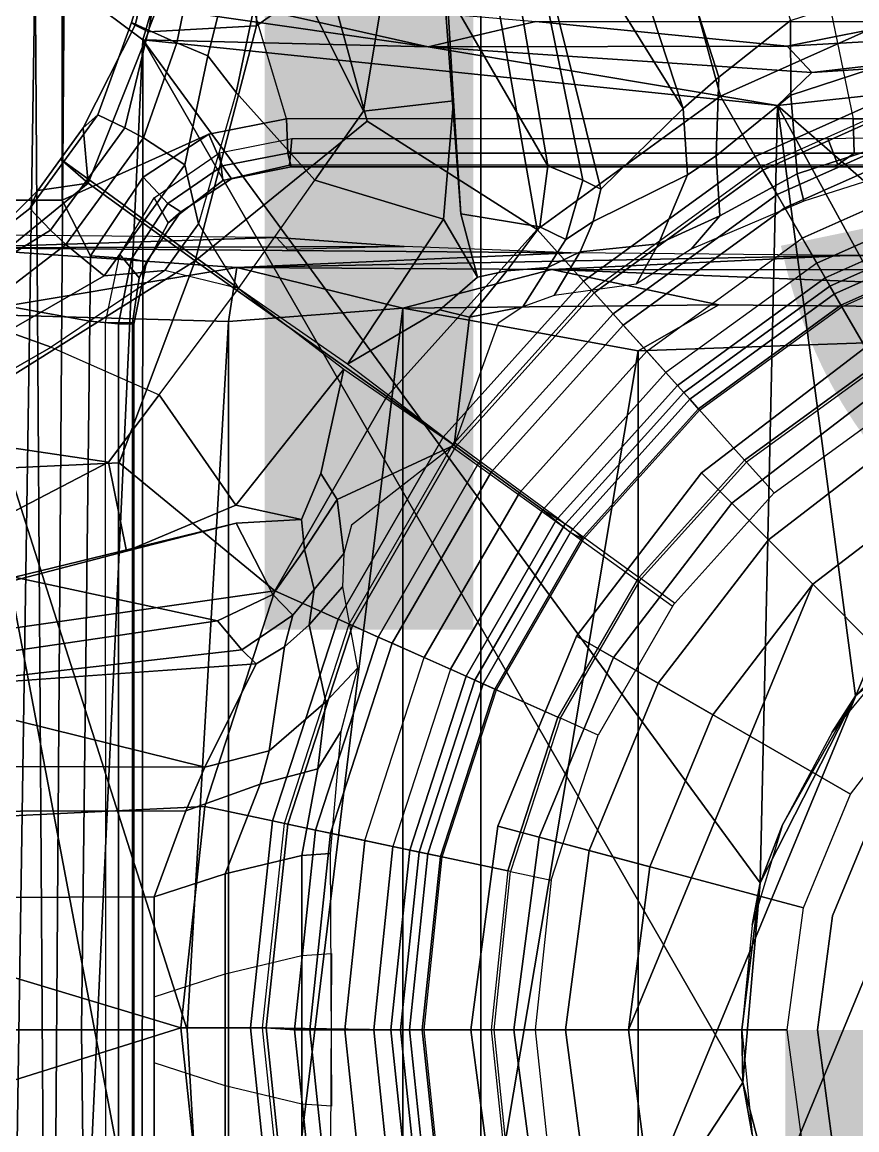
# Model space of a CAD drawing. Header units: inches. Extents: x -15.6 to 12, y -13.7 to 13.7.
# Drawn here: x -1.545 to -0.502, y -0.125 to 1.259 of the extents above; entities that cross this region are included whole.
import ezdxf

# ---------------------------------------------------------------- set-up
doc = ezdxf.new("R2010")
doc.units = ezdxf.units.IN
doc.header["$MEASUREMENT"] = 0
for name, color, linetype in [('SEAT-BASE', 5, 'Continuous'), ('SEAT-CHASSIS', 5, 'Continuous'), ('SEAT-FABRIC', 5, 'Continuous'), ('SEAT-FINISH', 7, 'Continuous'), ('SEAT-FRAME', 5, 'Continuous'), ('SEAT-OTHER', 7, 'Continuous'), ('SEAT-SHAFT', 5, 'Continuous')]:
    doc.layers.add(name, color=color, linetype=linetype)
doc.styles.get("Standard").update_dxf_attribs({"font": 'arial.ttf'})

msp = doc.modelspace()

# ---------------------------------------------------------------- linework, layer by layer
at = {"layer": 'SEAT-BASE'}
for points in [[(-0.719, 1.1512, 4.3018), (-4.1668, 11.6385, 3.2423), (-4.0382, 11.6139, 3.1616), (-0.6744, 1.1905, 4.1832)], [(-3.3384, 9.5727, 3.9879), (-4.1668, 11.6385, 3.2423), (-0.719, 1.1512, 4.3018), (-0.9319, 1.4933, 5.6622)], [(-4.0382, 11.6139, 3.1616), (-3.9113, 11.6394, 3.1096), (-0.5847, 1.2614, 4.119), (-0.6744, 1.1905, 4.1832)], [(-1.2525, 1.2546, 6.5979), (-1.2495, 1.6518, 6.5161), (-1.3237, 1.6176, 6.4607), (-1.3873, 1.247, 6.4886)], [(-1.2495, 1.6518, 6.5161), (-1.2495, 1.6518, 6.5161), (-1.2525, 1.2546, 6.5979), (-1.1641, 1.318, 6.6391)], [(-0.7854, 1.5817, 6.7366), (-0.6725, 1.1665, 6.8397), (-0.4186, 1.2801, 6.8397), (-0.6581, 1.6256, 6.7516)], [(-1.3237, 1.6176, 6.4607), (-1.3587, 1.4464, 6.4353), (-1.4039, 1.2555, 6.449), (-1.3873, 1.247, 6.4886)], [(-1.0184, 1.3041, 6.06), (-1.0187, 1.578, 6.004), (-0.9734, 1.5819, 5.8711), (-0.8883, 1.0796, 6.0105)], [(-0.9016, 1.0001, 6.8397), (-0.6725, 1.1665, 6.8397), (-0.7854, 1.5817, 6.7366), (-0.9812, 1.457, 6.7006)], [(-0.8443, 1.0617, 5.7919), (-0.8883, 1.0796, 6.0105), (-0.9734, 1.5819, 5.8711), (-0.9319, 1.4933, 5.6622)], [(-1.2342, 1.3799, 6.2319), (-1.2395, 1.5603, 6.2066), (-1.0736, 1.4185, 6.2079), (-1.1187, 1.1478, 6.2723)], [(-0.9319, 1.4933, 5.6622), (-0.719, 1.1512, 4.3018), (-0.8221, 1.0503, 5.494), (-0.877, 1.2718, 5.5781)], [(-0.8221, 1.0503, 5.494), (-0.8221, 1.0503, 5.494), (-0.8443, 1.0617, 5.7919), (-0.9319, 1.4933, 5.6622)], [(-1.1641, 1.318, 6.6391), (-1.1141, 1.1353, 6.7098), (-0.9016, 1.0001, 6.8397), (-0.9812, 1.457, 6.7006)], [(-1.4039, 1.2555, 6.449), (-1.3587, 1.4464, 6.4353), (-1.3807, 1.3496, 6.3617), (-1.4088, 1.2586, 6.3883)], [(-1.0061, 1.1609, 6.2525), (-1.1187, 1.1478, 6.2723), (-1.0736, 1.4185, 6.2079), (-1.0179, 1.3573, 6.1793)], [(-1.2777, 1.1714, 6.2534), (-1.3131, 1.2173, 6.2593), (-1.2878, 1.3185, 6.2518), (-1.2342, 1.3799, 6.2319)], [(-1.1795, 1.0618, 6.2849), (-1.2777, 1.1714, 6.2534), (-1.2342, 1.3799, 6.2319), (-1.1187, 1.1478, 6.2723)], [(-0.997, 1.0198, 6.181), (-1.0061, 1.1609, 6.2525), (-1.0179, 1.3573, 6.1793), (-1.0184, 1.3041, 6.06)], [(-1.3874, 1.2492, 6.3212), (-1.4088, 1.2586, 6.3883), (-1.3807, 1.3496, 6.3617), (-1.3524, 1.3412, 6.2976)], [(-1.3874, 1.2492, 6.3212), (-1.3524, 1.3412, 6.2976), (-1.3313, 1.3345, 6.2789), (-1.352, 1.2334, 6.2814)], [(-1.3131, 1.2173, 6.2593), (-1.352, 1.2334, 6.2814), (-1.3313, 1.3345, 6.2789), (-1.2878, 1.3185, 6.2518)], [(-1.1141, 1.1353, 6.7098), (-1.1641, 1.318, 6.6391), (-1.2525, 1.2546, 6.5979), (-1.329, 0.9608, 6.6517)], [(-0.5843, 1.168, 4.1108), (-0.5847, 1.2614, 4.119), (-0.3873, 1.3255, 4.119), (-0.3327, 1.2498, 4.1108)], [(-0.8981, 1.0035, 6.0349), (-0.997, 1.0198, 6.181), (-1.0184, 1.3041, 6.06), (-0.8883, 1.0796, 6.0105)], [(-0.6725, 1.1665, 6.8397), (-0.6291, 1.0913, 6.9828), (-0.3917, 1.1976, 6.9828), (-0.4186, 1.2801, 6.8397)], [(-0.5843, 1.168, 4.1108), (-0.6776, 1.0921, 4.1852), (-0.6744, 1.1905, 4.1832), (-0.5847, 1.2614, 4.119)], [(-1.4508, 1.1435, 6.3664), (-1.469, 1.127, 6.4297), (-1.4039, 1.2555, 6.449), (-1.4088, 1.2586, 6.3883)], [(-1.4629, 1.0581, 6.5226), (-1.3873, 1.247, 6.4886), (-1.4039, 1.2555, 6.449), (-1.469, 1.127, 6.4297)], [(-1.2525, 1.2546, 6.5979), (-1.3873, 1.247, 6.4886), (-1.4629, 1.0581, 6.5226), (-1.329, 0.9608, 6.6517)], [(-1.4508, 1.1435, 6.3664), (-1.4088, 1.2586, 6.3883), (-1.3874, 1.2492, 6.3212), (-1.4169, 1.1272, 6.3048)], [(-1.3938, 1.1145, 6.284), (-1.4169, 1.1272, 6.3048), (-1.3874, 1.2492, 6.3212), (-1.352, 1.2334, 6.2814)], [(-0.2811, 1.1658, 4.0207), (-0.5767, 1.0698, 4.0207), (-0.5843, 1.168, 4.1108), (-0.3327, 1.2498, 4.1108)], [(-1.3938, 1.1145, 6.284), (-1.352, 1.2334, 6.2814), (-1.3131, 1.2173, 6.2593), (-1.342, 1.0809, 6.2618)], [(-1.342, 1.0809, 6.2618), (-1.3131, 1.2173, 6.2593), (-1.2777, 1.1714, 6.2534), (-1.3248, 1.0072, 6.2657)], [(-0.6744, 1.1905, 4.1832), (-0.6776, 1.0921, 4.1852), (-0.7136, 1.0683, 4.2842), (-0.719, 1.1512, 4.3018)], [(-0.6291, 1.0913, 6.9828), (-0.6193, 1.0744, 7.0624), (-0.3857, 1.179, 7.0624), (-0.3917, 1.1976, 6.9828)], [(-0.3351, 1.0314, 1.5256), (-0.5415, 0.9395, 1.5256), (-0.6216, 1.0783, 6.1133), (-0.3871, 1.1832, 6.1133)], [(-0.6016, 1.0437, 8.0765), (-0.3723, 1.1459, 8.0765), (-0.3857, 1.179, 7.0624), (-0.6193, 1.0744, 7.0624)], [(-1.3248, 1.0072, 6.2657), (-1.2751, 0.9265, 6.2906), (-1.1795, 1.0618, 6.2849), (-1.2777, 1.1714, 6.2534)], [(-0.9016, 1.0001, 6.8397), (-0.8435, 0.9355, 6.9828), (-0.6291, 1.0913, 6.9828), (-0.6725, 1.1665, 6.8397)], [(-0.6776, 1.0921, 4.1852), (-0.5843, 1.168, 4.1108), (-0.5767, 1.0698, 4.0207), (-0.6733, 1.0173, 4.0753)], [(-0.5681, 1.0356, 3.9611), (-0.5767, 1.0698, 4.0207), (-0.2811, 1.1658, 4.0207), (-0.2674, 1.1314, 3.9611)], [(-1.1795, 1.0618, 6.2849), (-1.1187, 1.1478, 6.2723), (-1.0061, 1.1609, 6.2525), (-1.0187, 1.0131, 6.2762)], [(-1.0187, 1.0131, 6.2762), (-1.0061, 1.1609, 6.2525), (-0.997, 1.0198, 6.181), (-0.9763, 0.9404, 6.1505)], [(-0.8221, 1.0503, 5.494), (-0.719, 1.1512, 4.3018), (-0.7136, 1.0683, 4.2842), (-0.8316, 1.0099, 5.4975)], [(-1.4974, 1.0879, 6.4297), (-1.469, 1.127, 6.4297), (-1.4508, 1.1435, 6.3664), (-1.4933, 1.085, 6.3664)], [(-1.4508, 1.1435, 6.3664), (-1.4169, 1.1272, 6.3048), (-1.4634, 1.0632, 6.3048), (-1.4933, 1.085, 6.3664)], [(-1.0894, 0.7915, 6.8397), (-0.9016, 1.0001, 6.8397), (-1.1141, 1.1353, 6.7098), (-1.329, 0.9608, 6.6517)], [(-0.6016, 1.0437, 8.0765), (-0.592, 1.0271, 8.1196), (-0.3664, 1.1276, 8.1196), (-0.3723, 1.1459, 8.0765)], [(-1.4629, 1.0581, 6.5226), (-1.469, 1.127, 6.4297), (-1.4974, 1.0879, 6.4297), (-1.4629, 1.0581, 6.5226)], [(-1.4634, 1.0632, 6.3048), (-1.4169, 1.1272, 6.3048), (-1.3938, 1.1145, 6.284), (-1.4422, 1.0478, 6.284)], [(-0.592, 1.0271, 8.1196), (-0.5702, 0.9892, 8.1372), (-0.3529, 1.086, 8.1372), (-0.3664, 1.1276, 8.1196)], [(-1.3938, 1.1145, 6.284), (-1.342, 1.0809, 6.2618), (-1.3924, 1.0116, 6.2618), (-1.4422, 1.0478, 6.284)], [(-1.4933, 1.085, 6.3664), (-1.5358, 1.0265, 6.3664), (-1.5258, 1.0488, 6.4297), (-1.4974, 1.0879, 6.4297)], [(-1.4933, 1.085, 6.3664), (-1.4634, 1.0632, 6.3048), (-1.5098, 0.9993, 6.3048), (-1.5358, 1.0265, 6.3664)], [(-1.4629, 1.0581, 6.5226), (-1.4974, 1.0879, 6.4297), (-1.5258, 1.0488, 6.4297), (-1.4629, 1.0581, 6.5226)], [(-1.3924, 1.0116, 6.2618), (-1.342, 1.0809, 6.2618), (-1.3248, 1.0072, 6.2657), (-1.346, 0.9779, 6.2657)], [(-0.8435, 0.9355, 6.9828), (-0.8304, 0.921, 7.0624), (-0.6193, 1.0744, 7.0624), (-0.6291, 1.0913, 6.9828)], [(-0.7499, 0.9822, 4.2595), (-0.7136, 1.0683, 4.2842), (-0.6776, 1.0921, 4.1852), (-0.6733, 1.0173, 4.0753)], [(-0.5702, 0.9892, 8.1372), (-0.5521, 0.958, 8.1372), (-0.3417, 1.0517, 8.1372), (-0.3529, 1.086, 8.1372)], [(-0.8981, 1.0035, 6.0349), (-0.8883, 1.0796, 6.0105), (-0.8443, 1.0617, 5.7919), (-0.8658, 0.9877, 5.8523)], [(-0.8479, 0.972, 5.4814), (-0.8316, 1.0099, 5.4975), (-0.7136, 1.0683, 4.2842), (-0.7499, 0.9822, 4.2595)], [(-0.6216, 1.0783, 6.1133), (-0.5415, 0.9395, 1.5256), (-0.7262, 0.8053, 1.5256), (-0.8334, 0.9243, 6.1133)], [(-0.8304, 0.921, 7.0624), (-0.8067, 0.8947, 8.0765), (-0.6016, 1.0437, 8.0765), (-0.6193, 1.0744, 7.0624)], [(-0.5681, 1.0356, 3.9611), (-0.709, 0.9757, 4.0743), (-0.6733, 1.0173, 4.0753), (-0.5767, 1.0698, 4.0207)], [(-1.5258, 1.0488, 6.4297), (-1.6279, 0.9472, 6.449), (-1.6147, 0.9341, 6.4886), (-1.4629, 1.0581, 6.5226)], [(-1.329, 0.9608, 6.6517), (-1.4629, 1.0581, 6.5226), (-1.6147, 0.9341, 6.4886), (-1.5802, 0.8035, 6.5979)], [(-1.4422, 1.0478, 6.284), (-1.4906, 0.9812, 6.284), (-1.5098, 0.9993, 6.3048), (-1.4634, 1.0632, 6.3048)], [(-1.1385, 0.832, 6.3003), (-1.2751, 0.9265, 6.2906), (-1.1795, 1.0618, 6.2849), (-1.0187, 1.0131, 6.2762)], [(-0.8221, 1.0503, 5.494), (-0.8316, 1.0099, 5.4975), (-0.8658, 0.9877, 5.8523), (-0.8443, 1.0617, 5.7919)], [(-1.6324, 0.951, 6.3883), (-1.6279, 0.9472, 6.449), (-1.5258, 1.0488, 6.4297), (-1.5358, 1.0265, 6.3664)], [(-1.4422, 1.0478, 6.284), (-1.3924, 1.0116, 6.2618), (-1.4427, 0.9423, 6.2618), (-1.4906, 0.9812, 6.284)], [(-0.8067, 0.8947, 8.0765), (-0.7939, 0.8805, 8.1196), (-0.592, 1.0271, 8.1196), (-0.6016, 1.0437, 8.0765)], [(-0.3417, 1.0517, 8.1372), (-0.5521, 0.958, 8.1372), (-0.5299, 0.9195, 8.1188), (-0.328, 1.0094, 8.1188)], [(-1.5098, 0.9993, 6.3048), (-1.6168, 0.9335, 6.3212), (-1.6324, 0.951, 6.3883), (-1.5358, 1.0265, 6.3664)], [(-0.7939, 0.8805, 8.1196), (-0.7646, 0.8479, 8.1372), (-0.5702, 0.9892, 8.1372), (-0.592, 1.0271, 8.1196)], [(-0.3351, 1.0314, 1.5256), (-0.3314, 1.02, 1.4987), (-0.5355, 0.9291, 1.4987), (-0.5415, 0.9395, 1.5256)], [(-1.346, 0.9779, 6.2657), (-1.3672, 0.9487, 6.2657), (-1.4427, 0.9423, 6.2618), (-1.3924, 1.0116, 6.2618)], [(-1.1385, 0.832, 6.3003), (-1.0187, 1.0131, 6.2762), (-0.9763, 0.9404, 6.1505), (-1.0233, 0.8996, 6.1935)], [(-0.997, 1.0198, 6.181), (-0.8981, 1.0035, 6.0349), (-0.9394, 0.9486, 6.0887), (-0.9763, 0.9404, 6.1505)], [(-0.6733, 1.0173, 4.0753), (-0.709, 0.9757, 4.0743), (-0.7777, 0.9316, 4.2123), (-0.7499, 0.9822, 4.2595)], [(-0.3314, 1.02, 1.4987), (-0.323, 0.994, 1.4876), (-0.5218, 0.9054, 1.4876), (-0.5355, 0.9291, 1.4987)], [(-1.5909, 0.9047, 6.2814), (-1.6168, 0.9335, 6.3212), (-1.5098, 0.9993, 6.3048), (-1.4906, 0.9812, 6.284)], [(-1.3248, 1.0072, 6.2657), (-1.3248, 1.0072, 6.2657), (-1.2751, 0.9265, 6.2906), (-1.346, 0.9779, 6.2657)], [(-1.0894, 0.7915, 6.8397), (-1.0192, 0.7405, 6.9828), (-0.8435, 0.9355, 6.9828), (-0.9016, 1.0001, 6.8397)], [(-0.8883, 0.9525, 5.8813), (-0.9394, 0.9486, 6.0887), (-0.8981, 1.0035, 6.0349), (-0.8658, 0.9877, 5.8523)], [(-0.8658, 0.9877, 5.8523), (-0.8316, 1.0099, 5.4975), (-0.8479, 0.972, 5.4814), (-0.8883, 0.9525, 5.8813)], [(-0.328, 1.0094, 8.1188), (-0.5299, 0.9195, 8.1188), (-0.5206, 0.9035, 8.0743), (-0.3223, 0.9918, 8.0743)], [(-0.7405, 0.8212, 8.1372), (-0.7646, 0.8479, 8.1372), (-0.5702, 0.9892, 8.1372), (-0.5521, 0.958, 8.1372)], [(-0.4787, 0.8308, 1.4876), (-0.5218, 0.9054, 1.4876), (-0.323, 0.994, 1.4876), (-0.2963, 0.912, 1.4876)], [(-1.4427, 0.9423, 6.2618), (-1.5635, 0.8727, 6.2593), (-1.5909, 0.9047, 6.2814), (-1.4906, 0.9812, 6.284)], [(-1.346, 0.9779, 6.2657), (-1.2751, 0.9265, 6.2906), (-1.3672, 0.9487, 6.2657)], [(-0.8479, 0.972, 5.4814), (-0.8803, 0.9177, 5.6198), (-0.9193, 0.9034, 5.9592), (-0.8883, 0.9525, 5.8813)], [(-0.7777, 0.9316, 4.2123), (-0.8803, 0.9177, 5.6198), (-0.8479, 0.972, 5.4814), (-0.7499, 0.9822, 4.2595)], [(-1.329, 0.9608, 6.6517), (-1.5802, 0.8035, 6.5979), (-1.6132, 0.6999, 6.6391), (-1.424, 0.7087, 6.7098)], [(-1.329, 0.9608, 6.6517), (-1.424, 0.7087, 6.7098), (-1.2297, 0.5484, 6.8397), (-1.0894, 0.7915, 6.8397)], [(-0.5521, 0.958, 8.1372), (-0.7405, 0.8212, 8.1372), (-0.7107, 0.7881, 8.1188), (-0.5299, 0.9195, 8.1188)], [(-1.3672, 0.9487, 6.2657), (-1.5089, 0.8532, 6.2534), (-1.5635, 0.8727, 6.2593), (-1.4427, 0.9423, 6.2618)], [(-1.5089, 0.8532, 6.2534), (-1.3743, 0.7936, 6.2849), (-1.2751, 0.9265, 6.2906), (-1.3672, 0.9487, 6.2657)], [(-0.9763, 0.9404, 6.1505), (-0.9394, 0.9486, 6.0887), (-0.986, 0.8905, 6.1233), (-1.0233, 0.8996, 6.1935)], [(-0.986, 0.8905, 6.1233), (-0.9394, 0.9486, 6.0887), (-0.8883, 0.9525, 5.8813), (-0.9193, 0.9034, 5.9592)], [(-1.0192, 0.7405, 6.9828), (-1.0034, 0.729, 7.0624), (-0.8304, 0.921, 7.0624), (-0.8435, 0.9355, 6.9828)], [(-0.5415, 0.9395, 1.5256), (-0.5355, 0.9291, 1.4987), (-0.7182, 0.7964, 1.4987), (-0.7262, 0.8053, 1.5256)], [(-0.5355, 0.9291, 1.4987), (-0.5218, 0.9054, 1.4876), (-0.6999, 0.776, 1.4876), (-0.7182, 0.7964, 1.4987)], [(-1.2783, 0.6558, 6.2762), (-1.3743, 0.7936, 6.2849), (-1.2751, 0.9265, 6.2906), (-1.1431, 0.8257, 6.3003)], [(-0.7262, 0.8053, 1.5256), (-0.879, 0.6356, 1.5256), (-1.0091, 0.7291, 6.1133), (-0.8334, 0.9243, 6.1133)], [(-0.9747, 0.7082, 8.0765), (-0.8067, 0.8947, 8.0765), (-0.8304, 0.921, 7.0624), (-1.0034, 0.729, 7.0624)], [(-0.5299, 0.9195, 8.1188), (-0.7107, 0.7881, 8.1188), (-0.6984, 0.7744, 8.0743), (-0.5206, 0.9035, 8.0743)], [(-1.0054, 0.7304, 6.06), (-0.986, 0.8905, 6.1233), (-0.9193, 0.9034, 5.9592), (-0.9501, 0.8832, 6.0185)], [(-0.6999, 0.776, 1.4876), (-0.5218, 0.9054, 1.4876), (-0.4787, 0.8308, 1.4876), (-0.6422, 0.712, 1.4876)], [(-1.1385, 0.832, 6.3003), (-1.0233, 0.8996, 6.1935), (-0.986, 0.8905, 6.1233), (-1.0054, 0.7304, 6.06)], [(-0.9747, 0.7082, 8.0765), (-0.9592, 0.6969, 8.1196), (-0.7939, 0.8805, 8.1196), (-0.8067, 0.8947, 8.0765)], [(-1.6937, 0.7473, 6.2319), (-1.6519, 0.8174, 6.2518), (-1.5635, 0.8727, 6.2593), (-1.5089, 0.8532, 6.2534)], [(-0.9592, 0.6969, 8.1196), (-0.9238, 0.6712, 8.1372), (-0.7646, 0.8479, 8.1372), (-0.7939, 0.8805, 8.1196)], [(-1.4373, 0.7092, 6.2723), (-1.6937, 0.7473, 6.2319), (-1.5089, 0.8532, 6.2534), (-1.3743, 0.7936, 6.2849)], [(-0.9238, 0.6712, 8.1372), (-0.8946, 0.65, 8.1372), (-0.7405, 0.8212, 8.1372), (-0.7646, 0.8479, 8.1372)], [(-0.4787, 0.8308, 1.4876), (-0.477, 0.8278, 1.6884), (-0.6399, 0.7094, 1.6884), (-0.6422, 0.712, 1.4876)], [(-1.1718, 0.6952, 6.1935), (-1.1961, 0.6379, 6.1505), (-1.2783, 0.6558, 6.2762), (-1.1431, 0.8257, 6.3003)], [(-1.0054, 0.7304, 6.06), (-1.1516, 0.6626, 6.1233), (-1.1718, 0.6952, 6.1935), (-1.1431, 0.8257, 6.3003)], [(-0.7405, 0.8212, 8.1372), (-0.8946, 0.65, 8.1372), (-0.8603, 0.622, 8.1188), (-0.7107, 0.7881, 8.1188)], [(-0.6399, 0.7094, 1.6884), (-0.6054, 0.6711, 1.6884), (-0.4512, 0.7831, 1.6884), (-0.477, 0.8278, 1.6884)], [(-0.7262, 0.8053, 1.5256), (-0.7182, 0.7964, 1.4987), (-0.8693, 0.6285, 1.4987), (-0.879, 0.6356, 1.5256)], [(-1.2783, 0.6558, 6.2762), (-1.415, 0.5981, 6.2525), (-1.4373, 0.7092, 6.2723), (-1.3743, 0.7936, 6.2849)], [(-1.2297, 0.5484, 6.8397), (-1.1504, 0.5131, 6.9828), (-1.0192, 0.7405, 6.9828), (-1.0894, 0.7915, 6.8397)], [(-0.7182, 0.7964, 1.4987), (-0.6999, 0.776, 1.4876), (-0.8472, 0.6124, 1.4876), (-0.8693, 0.6285, 1.4987)], [(-0.7107, 0.7881, 8.1188), (-0.8603, 0.622, 8.1188), (-0.8437, 0.613, 8.0743), (-0.6984, 0.7744, 8.0743)], [(-0.7775, 0.5618, 1.4876), (-0.8472, 0.6124, 1.4876), (-0.6999, 0.776, 1.4876), (-0.6422, 0.712, 1.4876)], [(-1.4373, 0.7092, 6.2723), (-1.6808, 0.5828, 6.2079), (-1.867, 0.6967, 6.2066), (-1.6937, 0.7473, 6.2319)], [(-1.1504, 0.5131, 6.9828), (-1.1326, 0.5052, 7.0624), (-1.0034, 0.729, 7.0624), (-1.0192, 0.7405, 6.9828)], [(-1.1366, 0.507, 6.1133), (-1.0052, 0.7344, 6.1133), (-0.8761, 0.6396, 1.5256), (-0.9903, 0.4418, 1.5256)], [(-1.1336, 0.6306, 6.0185), (-1.1432, 0.5951, 5.9592), (-1.1516, 0.6626, 6.1233), (-1.0054, 0.7304, 6.06)], [(-1.0034, 0.729, 7.0624), (-1.1326, 0.5052, 7.0624), (-1.1002, 0.4908, 8.0765), (-0.9747, 0.7082, 8.0765)], [(-1.6889, 0.483, 6.7006), (-1.2297, 0.5484, 6.8397), (-1.424, 0.7087, 6.7098), (-1.6132, 0.6999, 6.6391)], [(-1.6054, 0.5487, 6.1793), (-1.6808, 0.5828, 6.2079), (-1.4373, 0.7092, 6.2723), (-1.415, 0.5981, 6.2525)], [(-1.1002, 0.4908, 8.0765), (-1.0827, 0.483, 8.1196), (-0.9592, 0.6969, 8.1196), (-0.9747, 0.7082, 8.0765)], [(-0.6399, 0.7094, 1.6884), (-0.6422, 0.712, 1.4876), (-0.7775, 0.5618, 1.4876), (-0.7747, 0.5597, 1.6884)], [(-0.7329, 0.5294, 1.6884), (-0.7747, 0.5597, 1.6884), (-0.6399, 0.7094, 1.6884), (-0.6054, 0.6711, 1.6884)], [(-1.1718, 0.6952, 6.1935), (-1.1516, 0.6626, 6.1233), (-1.1924, 0.6003, 6.0887), (-1.1961, 0.6379, 6.1505)], [(-1.0827, 0.483, 8.1196), (-1.0427, 0.4652, 8.1372), (-0.9238, 0.6712, 8.1372), (-0.9592, 0.6969, 8.1196)], [(-1.0427, 0.4652, 8.1372), (-1.0098, 0.4505, 8.1372), (-0.8946, 0.65, 8.1372), (-0.9238, 0.6712, 8.1372)], [(-1.1961, 0.6379, 6.1505), (-1.278, 0.6331, 6.181), (-1.415, 0.5981, 6.2525), (-1.2783, 0.6558, 6.2762)], [(-1.1432, 0.5951, 5.9592), (-1.1804, 0.5504, 5.8813), (-1.1924, 0.6003, 6.0887), (-1.1516, 0.6626, 6.1233)], [(-1.1961, 0.6379, 6.1505), (-1.1924, 0.6003, 6.0887), (-1.2319, 0.5441, 6.0349), (-1.278, 0.6331, 6.181)], [(-0.9691, 0.4324, 8.1188), (-0.8574, 0.626, 8.1188), (-0.8946, 0.65, 8.1372), (-1.0098, 0.4505, 8.1372)], [(-0.8761, 0.6396, 1.5256), (-0.8664, 0.6325, 1.4987), (-0.9793, 0.4369, 1.4987), (-0.9903, 0.4418, 1.5256)], [(-1.5549, 0.5656, 6.06), (-1.6054, 0.5487, 6.1793), (-1.415, 0.5981, 6.2525), (-1.278, 0.6331, 6.181)], [(-1.3013, 0.5112, 6.0105), (-1.5549, 0.5656, 6.06), (-1.278, 0.6331, 6.181), (-1.2319, 0.5441, 6.0349)], [(-0.8664, 0.6325, 1.4987), (-0.8443, 0.6165, 1.4876), (-0.9543, 0.4258, 1.4876), (-0.9793, 0.4369, 1.4987)], [(-0.9523, 0.4249, 8.0743), (-0.8437, 0.613, 8.0743), (-0.8574, 0.626, 8.1188), (-0.9691, 0.4324, 8.1188)], [(-0.8756, 0.3908, 1.4876), (-0.9543, 0.4258, 1.4876), (-0.8443, 0.6165, 1.4876), (-0.7746, 0.5658, 1.4876)], [(-1.2069, 0.5182, 5.8523), (-1.2319, 0.5441, 6.0349), (-1.1924, 0.6003, 6.0887), (-1.1804, 0.5504, 5.8813)], [(-1.1804, 0.5504, 5.8813), (-1.1432, 0.5951, 5.9592), (-1.1448, 0.5536, 5.6198), (-1.1864, 0.5061, 5.4814)], [(-1.3013, 0.5112, 6.0105), (-1.8053, 0.437, 5.8711), (-1.8155, 0.4813, 6.004), (-1.5549, 0.5656, 6.06)], [(-0.7717, 0.5638, 1.6884), (-0.7746, 0.5658, 1.4876), (-0.8756, 0.3908, 1.4876), (-0.8724, 0.3894, 1.6884)], [(-0.8253, 0.3684, 1.6884), (-0.8724, 0.3894, 1.6884), (-0.7717, 0.5638, 1.6884), (-0.73, 0.5335, 1.6884)], [(-1.6889, 0.483, 6.7006), (-1.7469, 0.2582, 6.7366), (-1.3172, 0.2791, 6.8397), (-1.2297, 0.5484, 6.8397)], [(-1.3172, 0.2791, 6.8397), (-1.2323, 0.2611, 6.9828), (-1.1504, 0.5131, 6.9828), (-1.2297, 0.5484, 6.8397)], [(-1.2069, 0.5182, 5.8523), (-1.2706, 0.4749, 5.7919), (-1.3013, 0.5112, 6.0105), (-1.2319, 0.5441, 6.0349)], [(-1.1804, 0.5504, 5.8813), (-1.1864, 0.5061, 5.4814), (-1.2174, 0.4788, 5.4975), (-1.2069, 0.5182, 5.8523)], [(-1.1658, 0.4097, 4.2595), (-1.1864, 0.5061, 5.4814), (-1.1448, 0.5536, 5.6198), (-1.1263, 0.4518, 4.2123)], [(-1.2706, 0.4749, 5.7919), (-1.2069, 0.5182, 5.8523), (-1.2174, 0.4788, 5.4975), (-1.2529, 0.4573, 5.494)], [(-1.2323, 0.2611, 6.9828), (-1.2132, 0.257, 7.0624), (-1.1326, 0.5052, 7.0624), (-1.1504, 0.5131, 6.9828)], [(-1.7082, 0.4248, 5.6622), (-1.8053, 0.437, 5.8711), (-1.3013, 0.5112, 6.0105), (-1.2706, 0.4749, 5.7919)], [(-1.1658, 0.4097, 4.2595), (-1.2365, 0.3486, 4.2842), (-1.2174, 0.4788, 5.4975), (-1.1864, 0.5061, 5.4814)], [(-1.1366, 0.507, 6.1133), (-0.9903, 0.4418, 1.5256), (-1.0608, 0.2246, 1.5256), (-1.2175, 0.2579, 6.1133)], [(-1.2132, 0.257, 7.0624), (-1.1786, 0.2497, 8.0765), (-1.1002, 0.4908, 8.0765), (-1.1326, 0.5052, 7.0624)], [(-1.1786, 0.2497, 8.0765), (-1.1598, 0.2457, 8.1196), (-1.0827, 0.483, 8.1196), (-1.1002, 0.4908, 8.0765)], [(-1.7082, 0.4248, 5.6622), (-1.2706, 0.4749, 5.7919), (-1.2529, 0.4573, 5.494)], [(-1.2174, 0.4788, 5.4975), (-1.2365, 0.3486, 4.2842), (-1.317, 0.3281, 4.3018), (-1.2529, 0.4573, 5.494)], [(-1.1598, 0.2457, 8.1196), (-1.117, 0.2366, 8.1372), (-1.0427, 0.4652, 8.1372), (-1.0827, 0.483, 8.1196)], [(-1.4806, 0.441, 5.5781), (-1.2529, 0.4573, 5.494), (-1.317, 0.3281, 4.3018), (-1.7082, 0.4248, 5.6622)], [(-1.0818, 0.2291, 8.1372), (-1.117, 0.2366, 8.1372), (-1.0427, 0.4652, 8.1372), (-1.0098, 0.4505, 8.1372)], [(-1.1658, 0.4097, 4.2595), (-1.1263, 0.4518, 4.2123), (-1.1471, 0.3727, 4.0743), (-1.1756, 0.326, 4.0753)], [(-1.0382, 0.2198, 8.1188), (-0.9691, 0.4324, 8.1188), (-1.0098, 0.4505, 8.1372), (-1.0818, 0.2291, 8.1372)], [(-0.9903, 0.4418, 1.5256), (-0.9793, 0.4369, 1.4987), (-1.0491, 0.2221, 1.4987), (-1.0608, 0.2246, 1.5256)], [(-0.9793, 0.4369, 1.4987), (-0.9543, 0.4258, 1.4876), (-1.0224, 0.2164, 1.4876), (-1.0491, 0.2221, 1.4987)], [(-1.0201, 0.216, 8.0743), (-0.9523, 0.4249, 8.0743), (-0.9691, 0.4324, 8.1188), (-1.0382, 0.2198, 8.1188)], [(-1.7082, 0.4248, 5.6622), (-1.317, 0.3281, 4.3018), (-12.3565, 0.3663, 3.2423), (-10.1358, 0.2169, 3.9879)], [(-0.8756, 0.3908, 1.4876), (-0.9381, 0.1985, 1.4876), (-1.0224, 0.2164, 1.4876), (-0.9543, 0.4258, 1.4876)], [(-1.1756, 0.326, 4.0753), (-1.248, 0.3069, 4.1852), (-1.2365, 0.3486, 4.2842), (-1.1658, 0.4097, 4.2595)], [(-0.8756, 0.3908, 1.4876), (-0.8724, 0.3894, 1.6884), (-0.9347, 0.1978, 1.6884), (-0.9381, 0.1985, 1.4876)], [(-0.9347, 0.1978, 1.6884), (-0.8842, 0.1871, 1.6884), (-0.8253, 0.3684, 1.6884), (-0.8724, 0.3894, 1.6884)], [(-1.3406, 0.2735, 4.1832), (-12.2933, 0.2517, 3.1616), (-12.3565, 0.3663, 3.2423), (-1.317, 0.3281, 4.3018)], [(-1.1956, 0.2179, 4.0207), (-1.1756, 0.326, 4.0753), (-1.1471, 0.3727, 4.0743), (-1.1605, 0.2203, 3.9611)], [(-1.317, 0.3281, 4.3018), (-1.2365, 0.3486, 4.2842), (-1.248, 0.3069, 4.1852), (-1.3406, 0.2735, 4.1832)], [(-1.1756, 0.326, 4.0753), (-1.1956, 0.2179, 4.0207), (-1.2914, 0.1948, 4.1108), (-1.248, 0.3069, 4.1852)], [(-1.3803, 0.1663, 4.119), (-1.3406, 0.2735, 4.1832), (-1.248, 0.3069, 4.1852), (-1.2914, 0.1948, 4.1108)], [(-1.7494, 0.1236, 6.7516), (-1.3468, 0.0025, 6.8397), (-1.3172, 0.2791, 6.8397), (-1.7469, 0.2582, 6.7366)], [(-1.3468, 0.0025, 6.8397), (-1.26, 0.0025, 6.9828), (-1.2323, 0.2611, 6.9828), (-1.3172, 0.2791, 6.8397)], [(-1.3406, 0.2735, 4.1832), (-1.3803, 0.1663, 4.119), (-12.2783, 0.1231, 3.1096), (-12.2933, 0.2517, 3.1616)], [(-1.26, 0.0025, 6.9828), (-1.2405, 0.0025, 7.0624), (-1.2132, 0.257, 7.0624), (-1.2323, 0.2611, 6.9828)], [(-1.2449, 0.0025, 6.1133), (-1.2175, 0.2579, 6.1133), (-1.0608, 0.2246, 1.5256), (-1.0845, 0, 1.5256)], [(-1.2132, 0.257, 7.0624), (-1.2405, 0.0025, 7.0624), (-1.2048, 0, 8.0765), (-1.1786, 0.2497, 8.0765)], [(-1.2048, 0, 8.0765), (-1.1856, 0, 8.1196), (-1.1598, 0.2457, 8.1196), (-1.1786, 0.2497, 8.0765)], [(-1.1856, 0, 8.1196), (-1.1419, 0, 8.1372), (-1.117, 0.2366, 8.1372), (-1.1598, 0.2457, 8.1196)], [(-1.1419, 0, 8.1372), (-1.1058, 0, 8.1372), (-1.0818, 0.2291, 8.1372), (-1.117, 0.2366, 8.1372)], [(-1.0613, 0, 8.1188), (-1.0382, 0.2198, 8.1188), (-1.0818, 0.2291, 8.1372), (-1.1058, 0, 8.1372)], [(-1.0608, 0.2246, 1.5256), (-1.0491, 0.2221, 1.4987), (-1.0725, 0, 1.4987), (-1.0845, 0, 1.5256)], [(-1.0491, 0.2221, 1.4987), (-1.0224, 0.2164, 1.4876), (-1.0451, 0, 1.4876), (-1.0725, 0, 1.4987)], [(-1.2914, -0.0698, 4.1108), (-1.2914, 0.1948, 4.1108), (-1.1956, 0.2179, 4.0207), (-1.1956, -0.0929, 4.0207)], [(-1.1587, -0.0953, 3.9611), (-1.1956, -0.0929, 4.0207), (-1.1956, 0.2179, 4.0207), (-1.1605, 0.2203, 3.9611)], [(-1.0428, 0, 8.0743), (-1.0201, 0.216, 8.0743), (-1.0382, 0.2198, 8.1188), (-1.0613, 0, 8.1188)], [(-0.959, 0, 1.4876), (-1.0451, 0, 1.4876), (-1.0224, 0.2164, 1.4876), (-0.9381, 0.1985, 1.4876)], [(-1.2914, -0.0698, 4.1108), (-1.3803, -0.0413, 4.119), (-1.3803, 0.1663, 4.119), (-1.2914, 0.1948, 4.1108)], [(-0.9347, 0.1978, 1.6884), (-0.9381, 0.1985, 1.4876), (-0.959, 0, 1.4876), (-0.9555, 0, 1.6884)], [(-0.9039, 0, 1.6884), (-0.9555, 0, 1.6884), (-0.9347, 0.1978, 1.6884), (-0.8842, 0.1871, 1.6884)], [(-1.3803, 0, 4.119), (-12.2832, 0, 3.0957), (-12.2783, 0.1231, 3.1096), (-1.3803, 0.1663, 4.119)], [(-1.3468, 0.0025, 6.8397), (-1.7494, 0.1236, 6.7516), (-1.7494, -0.1236, 6.7516), (-1.3468, 0.0025, 6.8397)], [(-1.1956, 0.0929, 4.0207), (-1.1956, -0.2179, 4.0207), (-1.2914, -0.1948, 4.1108), (-1.2914, 0.0698, 4.1108)], [(-1.1605, -0.2203, 3.9611), (-1.1956, -0.2179, 4.0207), (-1.1956, 0.0929, 4.0207), (-1.1587, 0.0953, 3.9611)], [(-1.2914, -0.1948, 4.1108), (-1.3803, -0.1663, 4.119), (-1.3803, 0.0413, 4.119), (-1.2914, 0.0698, 4.1108)], [(-1.3803, -0.1663, 4.119), (-12.2783, -0.1231, 3.1096), (-12.2832, 0, 3.0957), (-1.3803, 0, 4.119)], [(-1.7469, -0.2582, 6.7366), (-1.3172, -0.2791, 6.8397), (-1.3468, 0.0025, 6.8397), (-1.7494, -0.1236, 6.7516)], [(-1.3172, -0.2791, 6.8397), (-1.2323, -0.2611, 6.9828), (-1.26, 0.0025, 6.9828), (-1.3468, 0.0025, 6.8397)], [(-1.2323, -0.2611, 6.9828), (-1.2132, -0.257, 7.0624), (-1.2405, 0.0025, 7.0624), (-1.26, 0.0025, 6.9828)], [(-1.0845, 0, 1.5256), (-1.0608, -0.2246, 1.5256), (-1.2175, -0.2579, 6.1133), (-1.2449, 0.0025, 6.1133)], [(-1.1786, -0.2497, 8.0765), (-1.2048, 0, 8.0765), (-1.2405, 0.0025, 7.0624), (-1.2132, -0.257, 7.0624)], [(-1.1598, -0.2457, 8.1196), (-1.1856, 0, 8.1196), (-1.2048, 0, 8.0765), (-1.1786, -0.2497, 8.0765)], [(-1.117, -0.2366, 8.1372), (-1.1419, 0, 8.1372), (-1.1856, 0, 8.1196), (-1.1598, -0.2457, 8.1196)], [(-1.117, -0.2366, 8.1372), (-1.0818, -0.2291, 8.1372), (-1.1058, 0, 8.1372), (-1.1419, 0, 8.1372)], [(-1.0818, -0.2291, 8.1372), (-1.0382, -0.2198, 8.1188), (-1.0613, 0, 8.1188), (-1.1058, 0, 8.1372)], [(-1.0845, 0, 1.5256), (-1.0725, 0, 1.4987), (-1.0491, -0.2221, 1.4987), (-1.0608, -0.2246, 1.5256)], [(-1.0725, 0, 1.4987), (-1.0451, 0, 1.4876), (-1.0224, -0.2164, 1.4876), (-1.0491, -0.2221, 1.4987)], [(-1.0382, -0.2198, 8.1188), (-1.0201, -0.216, 8.0743), (-1.0428, 0, 8.0743), (-1.0613, 0, 8.1188)], [(-0.9381, -0.1985, 1.4876), (-1.0224, -0.2164, 1.4876), (-1.0451, 0, 1.4876), (-0.959, 0, 1.4876)], [(-0.9555, 0, 1.6884), (-0.959, 0, 1.4876), (-0.9381, -0.1985, 1.4876), (-0.9347, -0.1978, 1.6884)], [(-0.8842, -0.1871, 1.6884), (-0.9347, -0.1978, 1.6884), (-0.9555, 0, 1.6884), (-0.9039, 0, 1.6884)], [(-1.3803, -0.1663, 4.119), (-1.3406, -0.2735, 4.1832), (-12.2933, -0.2517, 3.1616), (-12.2783, -0.1231, 3.1096)]]:
    msp.add_3dface(points, dxfattribs=at)
at = {"layer": 'SEAT-CHASSIS'}
for points in [[(-1.5717, -1.455, 11.3629), (-1.5883, 1.4418, 11.3653), (-1.5292, 1.3385, 11.3622)], [(-1.5292, 1.3385, 11.3622), (-1.5115, -1.2978, 11.3622), (-1.5717, -1.455, 11.3629)], [(-1.5115, -1.2978, 11.3622), (-1.5292, 1.3385, 11.3622), (-1.493, 1.3107, 11.3598)], [(-1.493, 1.3107, 11.3598), (-1.3945, 1.2369, 11.3605), (-1.5115, -1.2978, 11.3622)], [(-1.493, 1.3107, 11.3598), (-1.3823, 1.278, 11.336), (-1.3945, 1.2369, 11.3605)], [(-1.3823, 1.278, 11.336), (-1.3479, 1.2983, 11.2946), (-1.0377, 1.2282, 11.3474)], [(-0.903, 1.26, 11.2914), (-1.0377, 1.2282, 11.3474), (-1.3479, 1.2983, 11.2946)], [(-1.3823, 1.278, 11.336), (-1.0377, 1.2282, 11.3474), (-1.3945, 1.2369, 11.3605)], [(-1.0377, 1.2282, 11.3474), (-0.903, 1.26, 11.2914), (-0.5892, 1.2293, 11.3339)], [(-0.4335, 1.2598, 11.295), (-0.5892, 1.2293, 11.3339), (-0.903, 1.26, 11.2914)], [(0.0258, 1.2636, 11.3351), (-0.5892, 1.2293, 11.3339), (-0.4335, 1.2598, 11.295)], [(-0.5583, 1.1961, 11.3556), (-0.5892, 1.2293, 11.3339), (0.0258, 1.2636, 11.3351)], [(0.0258, 1.2636, 11.3351), (0.2755, 1.2502, 11.3594), (-0.5583, 1.1961, 11.3556)], [(0.2755, 1.2502, 11.3594), (-0.0422, 0.6679, 11.3622), (-0.6011, 1.155, 11.3622)], [(-0.6011, 1.155, 11.3622), (-0.5583, 1.1961, 11.3556), (0.2755, 1.2502, 11.3594)], [(-1.3959, -1.2108, 11.3622), (-1.5115, -1.2978, 11.3622), (-1.3945, 1.2369, 11.3605)], [(-1.3945, 1.2369, 11.3605), (-0.6443, -0.0658, 11.3622), (-1.3959, -1.2108, 11.3622)], [(-0.6443, -0.0658, 11.3622), (-1.3945, 1.2369, 11.3605), (-0.6229, 0.1838, 11.3622)], [(-1.3945, 1.2369, 11.3605), (-0.6011, 1.155, 11.3622), (-0.6229, 0.1838, 11.3622)], [(-0.6011, 1.155, 11.3622), (-1.3945, 1.2369, 11.3605), (-1.0377, 1.2282, 11.3474)], [(-1.0377, 1.2282, 11.3474), (-0.5892, 1.2293, 11.3339), (-0.5583, 1.1961, 11.3556)], [(-0.6011, 1.155, 11.3622), (-1.0377, 1.2282, 11.3474), (-0.5583, 1.1961, 11.3556)], [(-0.6011, 1.155, 11.3622), (-0.5034, 0.4173, 11.3622), (-0.6229, 0.1838, 11.3622)], [(-0.6011, 1.155, 11.3622), (-0.2938, 0.5939, 11.3622), (-0.5034, 0.4173, 11.3622)], [(-0.6011, 1.155, 11.3622), (-0.0422, 0.6679, 11.3622), (-0.2938, 0.5939, 11.3622)], [(-0.2938, 0.5939, 11.3622), (-0.4496, 0.4733, 12.6434), (-0.5034, 0.4173, 11.3622)], [(-0.5034, 0.4173, 11.3622), (-0.4496, 0.4733, 12.6434), (-0.5329, 0.3718, 12.6434)], [(-0.5947, 0.2561, 12.6434), (-0.6229, 0.1838, 11.3622), (-0.5034, 0.4173, 11.3622)], [(-0.5034, 0.4173, 11.3622), (-0.5329, 0.3718, 12.6434), (-0.5947, 0.2561, 12.6434)], [(-0.6229, 0.1838, 11.3622), (-0.5947, 0.2561, 12.6434), (-0.6328, 0.1306, 12.6434)], [(-0.6443, -0.0658, 11.3622), (-0.6229, 0.1838, 11.3622), (-0.6457, 0, 12.6434)], [(-0.6229, 0.1838, 11.3622), (-0.6328, 0.1306, 12.6434), (-0.6457, 0, 12.6434)], [(-0.6457, 0, 12.6434), (-0.6328, -0.1306, 12.6434), (-0.6443, -0.0658, 11.3622)], [(-0.5947, -0.2561, 11.3622), (-1.3959, -1.2108, 11.3622), (-0.6443, -0.0658, 11.3622)], [(-0.6443, -0.0658, 11.3622), (-0.6328, -0.1306, 12.6434), (-0.5947, -0.2561, 11.3622)]]:
    msp.add_3dface(points, dxfattribs=at)
at = {"layer": 'SEAT-FABRIC'}
for points in [[(0.1836, -9.0499, 18.896), (0.1836, 9.0499, 18.896), (-0.9719, 9.0132, 18.7946), (-0.9719, -9.0132, 18.7946)], [(-2.3193, -8.8534, 18.6786), (-0.9719, -9.0132, 18.7946), (-0.9719, 9.0132, 18.7946), (-2.3193, 8.8534, 18.6786)]]:
    msp.add_3dface(points, dxfattribs=at)
at = {"layer": 'SEAT-FRAME'}
for points in [[(-2.2873, 2.073, 14.4623), (-2.2875, 1.0366, 14.4867), (-1.4952, 1.0366, 14.585), (-1.4949, 2.073, 14.56)], [(-1.4952, 1.0366, 14.585), (-1.3121, 1.1192, 14.6025), (-1.2147, 1.1383, 14.6116), (-1.4949, 2.073, 14.56)], [(-1.2147, 1.1383, 14.6116), (-1.4949, 2.073, 14.56), (-0.6998, 2.073, 14.631), (-0.5063, 1.1383, 14.6681)], [(-0.6998, 2.073, 14.631), (-0.5063, 1.1383, 14.6681), (0.2034, 1.1383, 14.7033), (0.0974, 2.073, 14.6754)], [(-1.3121, 1.1192, 14.6025), (-1.2948, 1.0795, 14.5869), (-1.2131, 1.0955, 14.5944), (-1.2147, 1.1383, 14.6116)], [(-1.2131, 1.0955, 14.5944), (-0.5052, 1.0956, 14.651), (-0.5063, 1.1383, 14.6681), (-1.2147, 1.1383, 14.6116)], [(-0.5063, 1.1383, 14.6681), (-0.5052, 1.0956, 14.651), (0.204, 1.0956, 14.6862), (0.2034, 1.1383, 14.7033)], [(-0.5256, 1.0807, 14.5038), (-0.5381, 1.1138, 14.4889), (0.1426, 1.1264, 14.5191), (0.1721, 1.0805, 14.5398)], [(-1.46, 0.9673, 14.5901), (-1.3942, 1.0653, 14.5951), (-1.3121, 1.1192, 14.6025), (-1.4952, 1.0366, 14.585)], [(-1.3632, 1.0325, 14.5794), (-1.2948, 1.0795, 14.5869), (-1.3121, 1.1192, 14.6025), (-1.3942, 1.0653, 14.5951)], [(-1.2944, 1.0613, 14.4454), (-1.2988, 1.0958, 14.4266), (-1.2081, 1.1138, 14.4346), (-1.211, 1.0806, 14.4488)], [(-1.2081, 1.1138, 14.4346), (-0.5381, 1.1138, 14.4889), (-0.5256, 1.0807, 14.5038), (-1.211, 1.0806, 14.4488)], [(-1.3804, 1.0396, 14.419), (-1.2988, 1.0958, 14.4266), (-1.2944, 1.0613, 14.4454), (-1.3627, 1.0084, 14.4387)], [(-1.2131, 1.0955, 14.5944), (-1.2948, 1.0795, 14.5869), (-1.2838, 1.0636, 14.5424), (-1.209, 1.0782, 14.5518)], [(-0.5293, 1.0782, 14.6009), (-0.5052, 1.0956, 14.651), (-1.2131, 1.0955, 14.5944), (-1.209, 1.0782, 14.5518)], [(0.204, 1.0956, 14.6862), (-0.5052, 1.0956, 14.651), (-0.5293, 1.0782, 14.6009), (0.1881, 1.0782, 14.6409)], [(-1.209, 1.0782, 14.5518), (-1.2838, 1.0636, 14.5424), (-1.2944, 1.0613, 14.4454), (-1.211, 1.0806, 14.4488)], [(-0.5293, 1.0782, 14.6009), (-1.209, 1.0782, 14.5518), (-1.211, 1.0806, 14.4488), (-0.5256, 1.0807, 14.5038)], [(0.1721, 1.0805, 14.5398), (0.1881, 1.0782, 14.6409), (-0.5293, 1.0782, 14.6009), (-0.5256, 1.0807, 14.5038)], [(-1.2838, 1.0636, 14.5424), (-1.2948, 1.0795, 14.5869), (-1.3632, 1.0325, 14.5794), (-1.3468, 1.0222, 14.5349)], [(-1.46, 0.9673, 14.5901), (-1.4088, 0.9635, 14.5751), (-1.3632, 1.0325, 14.5794), (-1.3942, 1.0653, 14.5951)], [(-1.2944, 1.0613, 14.4454), (-1.2838, 1.0636, 14.5424), (-1.3468, 1.0222, 14.5349), (-1.3627, 1.0084, 14.4387)], [(-1.3993, 0.9397, 14.4357), (-1.4231, 0.969, 14.4159), (-1.3804, 1.0396, 14.419), (-1.3627, 1.0084, 14.4387)], [(-2.2875, 1.0366, 14.4867), (-2.3039, 0, 14.4925), (-1.4712, 0, 14.5959), (-1.4609, 0.8857, 14.5906)], [(-1.4609, 0.8857, 14.5906), (-1.46, 0.9673, 14.5901), (-1.4952, 1.0366, 14.585), (-2.2875, 1.0366, 14.4867)], [(-1.3632, 1.0325, 14.5794), (-1.4088, 0.9635, 14.5751), (-1.3898, 0.9596, 14.5305), (-1.3468, 1.0222, 14.5349)], [(-1.3468, 1.0222, 14.5349), (-1.3898, 0.9596, 14.5305), (-1.3993, 0.9397, 14.4357), (-1.3627, 1.0084, 14.4387)], [(-1.7429, 0.9944, 13.425), (-1.6338, 0.9772, 13.7795), (-1.2274, 0.9901, 13.4103)], [(-1.6338, 0.9772, 13.7795), (-1.068, 0.9789, 13.7235), (-1.2274, 0.9901, 13.4103)], [(-1.068, 0.9789, 13.7235), (-1.2135, 0.9749, 13.419), (-1.2274, 0.9901, 13.4103)], [(-1.068, 0.9789, 13.7235), (-1.6338, 0.9772, 13.7795), (-0.8591, 0.9708, 13.946)], [(-1.6338, 0.9772, 13.7795), (-1.277, 0.9525, 14.3774), (-0.8591, 0.9708, 13.946)], [(-1.6247, 0.8947, 13.9347), (-1.277, 0.9525, 14.3774), (-1.6338, 0.9772, 13.7795)], [(-1.4412, 0.8838, 14.4149), (-1.4231, 0.969, 14.4159), (-1.3993, 0.9397, 14.4357), (-1.4075, 0.8835, 14.4358)], [(-0.8591, 0.9708, 13.946), (-1.277, 0.9525, 14.3774), (-0.5143, 0.9676, 14.1051)], [(-1.4251, 0.8824, 14.5747), (-1.4088, 0.9635, 14.5751), (-1.46, 0.9673, 14.5901), (-1.4609, 0.8857, 14.5906)], [(-1.3898, 0.9596, 14.5305), (-1.4088, 0.9635, 14.5751), (-1.4251, 0.8824, 14.5747), (-1.4059, 0.8818, 14.5301)], [(-1.3993, 0.9397, 14.4357), (-1.3898, 0.9596, 14.5305), (-1.4059, 0.8818, 14.5301), (-1.4075, 0.8835, 14.4358)], [(-1.277, 0.9525, 14.3774), (-0.8833, 0.9502, 14.5665), (-0.5143, 0.9676, 14.1051)], [(0.9382, 0.9493, 14.6541), (-0.5143, 0.9676, 14.1051), (-0.8833, 0.9502, 14.5665)], [(-1.6247, 0.8947, 13.9347), (-1.2876, 0.8851, 14.4353), (-1.277, 0.9525, 14.3774)], [(-1.0694, 0.9017, 14.5723), (-1.277, 0.9525, 14.3774), (-1.2876, 0.8851, 14.4353)], [(-1.0694, 0.9017, 14.5723), (-0.8833, 0.9502, 14.5665), (-1.277, 0.9525, 14.3774)], [(-1.0694, 0.9017, 14.5723), (-0.6745, 0.9061, 14.6448), (-0.8833, 0.9502, 14.5665)], [(-0.8833, 0.9502, 14.5665), (0.5275, 0.8941, 14.7125), (0.9382, 0.9493, 14.6541)], [(0.5275, 0.8941, 14.7125), (-0.8833, 0.9502, 14.5665), (-0.6745, 0.9061, 14.6448)], [(-1.0694, -0.9017, 14.5723), (-1.0694, 0.9017, 14.5723), (-1.2876, -0.8851, 14.4353)], [(-1.2876, 0.8851, 14.4353), (-1.2876, -0.8851, 14.4353), (-1.0694, 0.9017, 14.5723)], [(-0.6745, 0.9061, 14.6448), (-1.0694, 0.9017, 14.5723), (-0.7752, 0.8484, 14.6452)], [(-0.7752, 0.8484, 14.6452), (-1.0694, 0.9017, 14.5723), (-1.0694, -0.9017, 14.5723)], [(0.5275, 0.8941, 14.7125), (-0.6745, 0.9061, 14.6448), (-0.7752, 0.8484, 14.6452)], [(-1.6247, 0.8947, 13.9347), (-1.6513, -0.8988, 13.8828), (-1.2876, -0.8851, 14.4353)], [(-1.6247, 0.8947, 13.9347), (-1.3389, 0, 14.382), (-1.2876, 0.8851, 14.4353)], [(-1.3389, 0, 14.382), (-1.6247, 0.8947, 13.9347), (-1.2876, -0.8851, 14.4353)], [(-0.7752, -0.8484, 14.6452), (0.5275, -0.8941, 14.7125), (0.5275, 0.8941, 14.7125)], [(-0.7752, 0.8484, 14.6452), (-0.7752, -0.8484, 14.6452), (0.5275, 0.8941, 14.7125)], [(-1.4712, 0, 14.5959), (-1.4251, 0, 14.5808), (-1.4251, 0.8824, 14.5747), (-1.4609, 0.8857, 14.5906)], [(-1.4075, 0, 14.4419), (-1.4409, 0, 14.421), (-1.4412, 0.8838, 14.4149), (-1.4075, 0.8835, 14.4358)], [(-1.4251, 0.8824, 14.5747), (-1.4251, 0, 14.5808), (-1.4059, 0, 14.5362), (-1.4059, 0.8818, 14.5301)], [(-1.4059, 0.8818, 14.5301), (-1.4059, 0, 14.5362), (-1.4075, 0, 14.4419), (-1.4075, 0.8835, 14.4358)], [(-1.2876, -0.8851, 14.4353), (-1.2876, 0.8851, 14.4353), (-1.3389, 0, 14.382)], [(-0.7752, -0.8484, 14.6452), (-0.7752, 0.8484, 14.6452), (-1.0694, -0.9017, 14.5723)], [(-1.4609, -0.8857, 14.5906), (-1.4712, 0, 14.5959), (-2.3039, 0, 14.4925), (-2.2875, -1.0366, 14.4867)], [(-1.4609, -0.8857, 14.5906), (-1.4251, -0.8824, 14.5747), (-1.4251, 0, 14.5808), (-1.4712, 0, 14.5959)], [(-1.4075, -0.8835, 14.4358), (-1.4412, -0.8838, 14.4149), (-1.4409, 0, 14.421), (-1.4075, 0, 14.4419)], [(-1.4059, -0.8818, 14.5301), (-1.4059, 0, 14.5362), (-1.4251, 0, 14.5808), (-1.4251, -0.8824, 14.5747)], [(-1.4075, -0.8835, 14.4358), (-1.4075, 0, 14.4419), (-1.4059, 0, 14.5362), (-1.4059, -0.8818, 14.5301)]]:
    msp.add_3dface(points, dxfattribs=at)
at = {"layer": 'SEAT-FRAME', "invisible_edges": 1}
for points in [[(0.7321, 0.9716, 14.1736), (-0.5143, 0.9676, 14.1051), (0.9382, 0.9493, 14.6541)], [(-0.5143, 0.9676, 14.1051), (0.7321, 0.9716, 14.1736), (0.7683, 0.968, 14.113)]]:
    msp.add_3dface(points, dxfattribs=at)
at = {"layer": 'SEAT-SHAFT'}
for points in [[(-0.696, 0.696, 8.0772), (-0.4921, 0.8524, 8.0772), (-0.4654, 0.8061, 2.4425), (-0.6582, 0.6582, 2.4425)], [(-0.696, 0.696, 8.1559), (-0.4921, 0.8524, 8.1559), (-0.4921, 0.8524, 8.0772), (-0.696, 0.696, 8.0772)], [(-0.6125, 0.6125, 8.2741), (-0.4331, 0.7501, 8.2741), (-0.4921, 0.8524, 8.1559), (-0.696, 0.696, 8.1559)], [(-0.6582, 0.6582, 2.4425), (-0.4654, 0.8061, 2.4425), (-0.3937, 0.6819, 1.9514), (-0.5568, 0.5568, 1.9514)], [(0, 0.7874, 0.715), (-0.5568, -0.5568, 0.715), (-0.6819, -0.3937, 0.715), (-0.2038, 0.7606, 0.715)], [(0, 0.7874, 0.715), (0.2038, 0.7606, 0.715), (-0.3937, -0.6819, 0.715), (-0.5568, -0.5568, 0.715)], [(-0.3937, 0.6819, 0.715), (-0.2038, 0.7606, 0.715), (-0.6819, -0.3937, 0.715), (-0.7606, -0.2038, 0.715)], [(-0.4163, 0.4163, 8.2741), (-0.2944, 0.5099, 8.2741), (-0.4331, 0.7501, 8.2741), (-0.6125, 0.6125, 8.2741)], [(-0.8524, 0.4921, 8.0772), (-0.696, 0.696, 8.0772), (-0.6582, 0.6582, 2.4425), (-0.8061, 0.4654, 2.4425)], [(-0.8524, 0.4921, 8.1559), (-0.696, 0.696, 8.1559), (-0.696, 0.696, 8.0772), (-0.8524, 0.4921, 8.0772)], [(-0.7501, 0.4331, 8.2741), (-0.6125, 0.6125, 8.2741), (-0.696, 0.696, 8.1559), (-0.8524, 0.4921, 8.1559)], [(-0.3937, 0.6819, 0.715), (-0.7606, -0.2038, 0.715), (-0.7874, 0, 0.715), (-0.5568, 0.5568, 0.715)], [(-0.5568, 0.5568, 1.9514), (-0.3937, 0.6819, 1.9514), (-0.3937, 0.6819, 0.715), (-0.5568, 0.5568, 0.715)], [(-0.8061, 0.4654, 2.4425), (-0.6582, 0.6582, 2.4425), (-0.5568, 0.5568, 1.9514), (-0.6819, 0.3937, 1.9514)], [(-0.5099, 0.2944, 8.2741), (-0.4163, 0.4163, 8.2741), (-0.6125, 0.6125, 8.2741), (-0.7501, 0.4331, 8.2741)], [(-0.6819, 0.3937, 0.715), (-0.5568, 0.5568, 0.715), (-0.7874, 0, 0.715), (-0.7606, 0.2038, 0.715)], [(-0.6819, 0.3937, 1.9514), (-0.5568, 0.5568, 1.9514), (-0.5568, 0.5568, 0.715), (-0.6819, 0.3937, 0.715)], [(-0.9507, 0.2547, 8.0772), (-0.8524, 0.4921, 8.0772), (-0.8061, 0.4654, 2.4425), (-0.8991, 0.2409, 2.4425)], [(-0.9507, 0.2547, 8.1559), (-0.8524, 0.4921, 8.1559), (-0.8524, 0.4921, 8.0772), (-0.9507, 0.2547, 8.0772)], [(-0.8366, 0.2242, 8.2741), (-0.7501, 0.4331, 8.2741), (-0.8524, 0.4921, 8.1559), (-0.9507, 0.2547, 8.1559)], [(-0.8991, 0.2409, 2.4425), (-0.8061, 0.4654, 2.4425), (-0.6819, 0.3937, 1.9514), (-0.7606, 0.2038, 1.9514)], [(-0.5687, 0.1524, 8.2741), (-0.5099, 0.2944, 8.2741), (-0.7501, 0.4331, 8.2741), (-0.8366, 0.2242, 8.2741)], [(-0.7606, 0.2038, 1.9514), (-0.6819, 0.3937, 1.9514), (-0.6819, 0.3937, 0.715), (-0.7606, 0.2038, 0.715)], [(-0.5322, 0.1426, 13.0509), (-0.4772, 0.2755, 13.0509), (-0.4772, 0.2755, 7.9178), (-0.5322, 0.1426, 7.9178)], [(-0.9843, 0, 8.0772), (-0.9507, 0.2547, 8.0772), (-0.8991, 0.2409, 2.4425), (-0.9308, 0, 2.4425)], [(-0.9843, 0, 8.1559), (-0.9507, 0.2547, 8.1559), (-0.9507, 0.2547, 8.0772), (-0.9843, 0, 8.0772)], [(-0.8661, 0, 8.2741), (-0.8366, 0.2242, 8.2741), (-0.9507, 0.2547, 8.1559), (-0.9843, 0, 8.1559)], [(-0.9308, 0, 2.4425), (-0.8991, 0.2409, 2.4425), (-0.7606, 0.2038, 1.9514), (-0.7874, 0, 1.9514)], [(-0.5888, 0, 8.2741), (-0.5687, 0.1524, 8.2741), (-0.8366, 0.2242, 8.2741), (-0.8661, 0, 8.2741)], [(-0.7874, 0, 1.9514), (-0.7606, 0.2038, 1.9514), (-0.7606, 0.2038, 0.715), (-0.7874, 0, 0.715)], [(-0.551, 0, 13.0509), (-0.5322, 0.1426, 13.0509), (-0.5322, 0.1426, 7.9178), (-0.551, 0, 7.9178)], [(-0.9507, -0.2547, 8.0772), (-0.9843, 0, 8.0772), (-0.9308, 0, 2.4425), (-0.8991, -0.2409, 2.4425)], [(-0.9507, -0.2547, 8.1559), (-0.9843, 0, 8.1559), (-0.9843, 0, 8.0772), (-0.9507, -0.2547, 8.0772)], [(-0.8366, -0.2242, 8.2741), (-0.8661, 0, 8.2741), (-0.9843, 0, 8.1559), (-0.9507, -0.2547, 8.1559)], [(-0.8991, -0.2409, 2.4425), (-0.9308, 0, 2.4425), (-0.7874, 0, 1.9514), (-0.7606, -0.2038, 1.9514)], [(-0.5687, -0.1524, 8.2741), (-0.5888, 0, 8.2741), (-0.8661, 0, 8.2741), (-0.8366, -0.2242, 8.2741)], [(-0.7606, -0.2038, 1.9514), (-0.7874, 0, 1.9514), (-0.7874, 0, 0.715), (-0.7606, -0.2038, 0.715)], [(-0.5322, -0.1426, 13.0509), (-0.551, 0, 13.0509), (-0.551, 0, 7.9178), (-0.5322, -0.1426, 7.9178)]]:
    msp.add_3dface(points, dxfattribs=at)

# ---------------------------------------------------------------- texts
at = {"layer": 'SEAT-FINISH'}
msp.add_attdef('FINISH', (-6, 0.5), '', height=2, dxfattribs=at)
at = {"layer": 'SEAT-OTHER'}
msp.add_attdef('OTHER', (-6, -2), '', height=2, dxfattribs=at)

doc.saveas('drawing.dxf')
